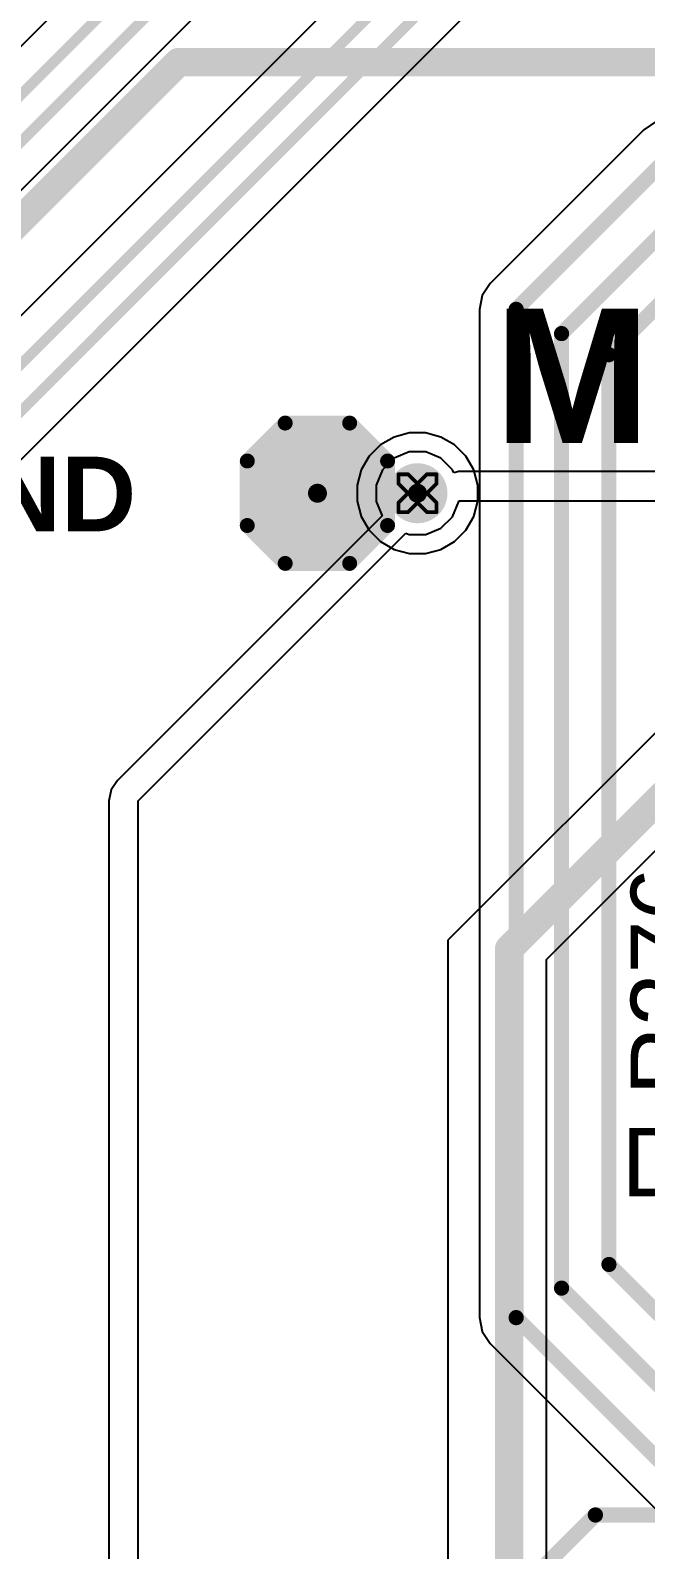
# Model space of a CAD drawing. Header units: inches. Extents: x 0 to 5379, y 0 to 5429.
# Drawn here: x 181.66 to 189.9, y 89.35 to 109.7 of the extents above; entities that cross this region are included whole.
import ezdxf

# ---------------------------------------------------------------- set-up
doc = ezdxf.new("R2010")
doc.units = ezdxf.units.IN
for name, color, linetype in [('Bottom Layer', 5, 'Continuous'), ('Bottom Solder', 6, 'Continuous'), ('Drill Drawing', 1, 'Continuous'), ('GND01', 16, 'Continuous'), ('GND02', 76, 'Continuous'), ('PWR', 156, 'Continuous'), ('SIG 01', 90, 'Continuous'), ('Top Layer', 1, 'Continuous'), ('Top Overlay', 2, 'Continuous'), ('Top Paste', 8, 'Continuous'), ('Top Solder', 216, 'Continuous'), ('Via Holes', 16, 'Continuous')]:
    doc.layers.add(name, color=color, linetype=linetype)
doc.styles.add('Arial', font='', dxfattribs={"height": 0.2})
doc.styles.add('Arial_Bold', font='', dxfattribs={"height": 0.2})
doc.styles.get('Arial').set_extended_font_data('Arial')
doc.styles.get('Arial_Bold').set_extended_font_data('Arial', bold=True)

# ---------------------------------------------------------------- blocks, each defined once
blk = doc.blocks.new('T__________176')
at = {"layer": 'Top Layer'}
blk.add_hatch(color=1, dxfattribs=at).paths.add_polyline_path([(0.381, 0.762), (-0.381, 0.762), (-0.762, 0.381), (-0.762, -0.381), (-0.381, -0.762), (0.381, -0.762), (0.762, -0.381), (0.762, 0.381)])
at = {"layer": 'Top Paste'}
blk.add_hatch(color=8, dxfattribs=at).paths.add_polyline_path([(0.381, 0.762), (-0.381, 0.762), (-0.762, 0.381), (-0.762, -0.381), (-0.381, -0.762), (0.381, -0.762), (0.762, -0.381), (0.762, 0.381)])
at = {"layer": 'Top Solder'}
blk.add_hatch(color=216, dxfattribs=at).paths.add_polyline_path([(0.432, 0.864), (-0.432, 0.864), (-0.864, 0.432), (-0.864, -0.432), (-0.432, -0.864), (0.432, -0.864), (0.864, -0.432), (0.864, 0.432)])
at = {"layer": 'Top Overlay'}
for points in [[(-0.432, 0.94, 0.2, 0.2, 0), (-0.94, 0.432, 0.2, 0.2, 0)], [(0.432, 0.94, 0.2, 0.2, 0), (-0.432, 0.94, 0.2, 0.2, 0)], [(0.94, 0.432, 0.2, 0.2, 0), (0.432, 0.94, 0.2, 0.2, 0)], [(-0.94, 0.432, 0.2, 0.2, 0), (-0.94, -0.432, 0.2, 0.2, 0)], [(0.94, 0.432, 0.2, 0.2, 0), (0.94, -0.432, 0.2, 0.2, 0)], [(-0.432, -0.94, 0.2, 0.2, 0), (-0.94, -0.432, 0.2, 0.2, 0)], [(0.94, -0.432, 0.2, 0.2, 0), (0.432, -0.94, 0.2, 0.2, 0)], [(0.432, -0.94, 0.2, 0.2, 0), (-0.432, -0.94, 0.2, 0.2, 0)]]:
    blk.add_lwpolyline(points, format="xyseb", dxfattribs=at)
for points in [[(-0.482, 0.94, 0.1, 0.1, 1), (-0.382, 0.94, 0.1, 0.1, 1)], [(-0.482, 0.94, 0.1, 0.1, 1), (-0.382, 0.94, 0.1, 0.1, 1)], [(0.382, 0.94, 0.1, 0.1, 1), (0.482, 0.94, 0.1, 0.1, 1)], [(0.382, 0.94, 0.1, 0.1, 1), (0.482, 0.94, 0.1, 0.1, 1)], [(-0.99, 0.432, 0.1, 0.1, 1), (-0.89, 0.432, 0.1, 0.1, 1)], [(-0.99, 0.432, 0.1, 0.1, 1), (-0.89, 0.432, 0.1, 0.1, 1)], [(0.89, 0.432, 0.1, 0.1, 1), (0.99, 0.432, 0.1, 0.1, 1)], [(0.89, 0.432, 0.1, 0.1, 1), (0.99, 0.432, 0.1, 0.1, 1)], [(-0.99, -0.432, 0.1, 0.1, 1), (-0.89, -0.432, 0.1, 0.1, 1)], [(-0.99, -0.432, 0.1, 0.1, 1), (-0.89, -0.432, 0.1, 0.1, 1)], [(0.89, -0.432, 0.1, 0.1, 1), (0.99, -0.432, 0.1, 0.1, 1)], [(0.89, -0.432, 0.1, 0.1, 1), (0.99, -0.432, 0.1, 0.1, 1)], [(-0.482, -0.94, 0.1, 0.1, 1), (-0.382, -0.94, 0.1, 0.1, 1)], [(-0.482, -0.94, 0.1, 0.1, 1), (-0.382, -0.94, 0.1, 0.1, 1)], [(0.382, -0.94, 0.1, 0.1, 1), (0.482, -0.94, 0.1, 0.1, 1)], [(0.382, -0.94, 0.1, 0.1, 1), (0.482, -0.94, 0.1, 0.1, 1)]]:
    blk.add_lwpolyline(points, format="xyseb", close=True, dxfattribs=at)

msp = doc.modelspace()

# ---------------------------------------------------------------- hatches: boundary and pattern name
at = {"layer": 'Bottom Layer'}
h = msp.add_hatch(color=5, dxfattribs=at)
edge = h.paths.add_edge_path()
edge.add_arc((186.847, 103.5), 0.3, 0, 360)
at = {"layer": 'Bottom Solder'}
h = msp.add_hatch(color=6, dxfattribs=at)
edge = h.paths.add_edge_path()
edge.add_arc((186.847, 103.5), 0.402, 0, 360)
at = {"layer": 'GND01'}
h = msp.add_hatch(color=16, dxfattribs=at)
edge = h.paths.add_edge_path()
edge.add_arc((186.847, 103.5), 0.3, 0, 360)
at = {"layer": 'GND02'}
h = msp.add_hatch(color=76, dxfattribs=at)
edge = h.paths.add_edge_path()
edge.add_arc((186.847, 103.5), 0.3, 0, 360)
at = {"layer": 'PWR'}
h = msp.add_hatch(color=156, dxfattribs=at)
edge = h.paths.add_edge_path()
edge.add_arc((186.847, 103.5), 0.3, 0, 360)
at = {"layer": 'SIG 01'}
h = msp.add_hatch(color=90, dxfattribs=at)
edge = h.paths.add_edge_path()
edge.add_arc((186.847, 103.5), 0.3, 0, 360)
at = {"layer": 'Top Layer'}
h = msp.add_hatch(color=1, dxfattribs=at)
edge = h.paths.add_edge_path()
edge.add_arc((186.847, 103.5), 0.3, 0, 360)
at = {"layer": 'Top Solder'}
h = msp.add_hatch(color=216, dxfattribs=at)
edge = h.paths.add_edge_path()
edge.add_arc((186.847, 103.5), 0.402, 0, 360)
at = {"layer": 'Via Holes'}
h = msp.add_hatch(color=7, dxfattribs=at)
edge = h.paths.add_edge_path()
edge.add_arc((186.847, 103.5), 0.15, 0, 360)

# ---------------------------------------------------------------- linework, layer by layer
at = {"layer": 'Bottom Layer'}
for p, q in [((186.535, 104.253), (186.351, 104.147)), ((186.741, 104.308), (186.535, 104.253)), ((186.953, 104.308), (186.741, 104.308)), ((187.159, 104.253), (186.953, 104.308)), ((187.343, 104.147), (187.159, 104.253)), ((186.351, 104.147), (186.201, 103.996)), ((187.494, 103.996), (187.343, 104.147)), ((186.094, 103.812), (186.039, 103.607)), ((186.201, 103.996), (186.094, 103.812)), ((187.6, 103.812), (187.494, 103.996)), ((187.655, 103.607), (187.6, 103.812)), ((186.039, 103.607), (186.039, 103.394)), ((187.655, 103.394), (187.655, 103.607)), ((186.039, 103.394), (186.094, 103.188)), ((187.6, 103.188), (187.655, 103.394)), ((186.094, 103.188), (186.201, 103.004)), ((186.201, 103.004), (186.351, 102.854)), ((187.343, 102.854), (187.494, 103.004)), ((187.494, 103.004), (187.6, 103.188)), ((186.351, 102.854), (186.535, 102.747)), ((187.159, 102.747), (187.343, 102.854)), ((186.535, 102.747), (186.741, 102.692)), ((186.741, 102.692), (186.953, 102.692)), ((186.953, 102.692), (187.159, 102.747))]:
    msp.add_line(p, q, dxfattribs=at)
at = {"layer": 'Drill Drawing'}
for points in [[(186.593, 103.627, 0.0508, 0.0508, 0), (186.593, 103.754, 0.0508, 0.0508, 0)], [(186.593, 103.754, 0.0508, 0.0508, 0), (186.72, 103.754, 0.0508, 0.0508, 0)], [(186.593, 103.627, 0.0508, 0.0508, 0), (186.72, 103.5, 0.0508, 0.0508, 0)], [(186.72, 103.754, 0.0508, 0.0508, 0), (186.847, 103.627, 0.0508, 0.0508, 0)], [(186.847, 103.627, 0.0508, 0.0508, 0), (186.974, 103.754, 0.0508, 0.0508, 0)], [(186.974, 103.754, 0.0508, 0.0508, 0), (187.101, 103.754, 0.0508, 0.0508, 0)], [(186.974, 103.5, 0.0508, 0.0508, 0), (187.101, 103.627, 0.0508, 0.0508, 0)], [(187.101, 103.627, 0.0508, 0.0508, 0), (187.101, 103.754, 0.0508, 0.0508, 0)], [(186.593, 103.373, 0.0508, 0.0508, 0), (186.72, 103.5, 0.0508, 0.0508, 0)], [(186.974, 103.5, 0.0508, 0.0508, 0), (187.101, 103.373, 0.0508, 0.0508, 0)], [(186.593, 103.246, 0.0508, 0.0508, 0), (186.593, 103.373, 0.0508, 0.0508, 0)], [(186.593, 103.246, 0.0508, 0.0508, 0), (186.72, 103.246, 0.0508, 0.0508, 0)], [(186.72, 103.246, 0.0508, 0.0508, 0), (186.847, 103.373, 0.0508, 0.0508, 0)], [(186.847, 103.373, 0.0508, 0.0508, 0), (186.974, 103.246, 0.0508, 0.0508, 0)], [(186.974, 103.246, 0.0508, 0.0508, 0), (187.101, 103.246, 0.0508, 0.0508, 0)], [(187.101, 103.246, 0.0508, 0.0508, 0), (187.101, 103.373, 0.0508, 0.0508, 0)]]:
    msp.add_lwpolyline(points, format="xyseb", dxfattribs=at)
for points in [[(186.58, 103.754, 0.0254, 0.0254, 1), (186.606, 103.754, 0.0254, 0.0254, 1)], [(186.58, 103.754, 0.0254, 0.0254, 1), (186.606, 103.754, 0.0254, 0.0254, 1)], [(186.58, 103.627, 0.0254, 0.0254, 1), (186.606, 103.627, 0.0254, 0.0254, 1)], [(186.58, 103.627, 0.0254, 0.0254, 1), (186.606, 103.627, 0.0254, 0.0254, 1)], [(186.707, 103.754, 0.0254, 0.0254, 1), (186.733, 103.754, 0.0254, 0.0254, 1)], [(186.707, 103.754, 0.0254, 0.0254, 1), (186.733, 103.754, 0.0254, 0.0254, 1)], [(186.834, 103.627, 0.0254, 0.0254, 1), (186.86, 103.627, 0.0254, 0.0254, 1)], [(186.834, 103.627, 0.0254, 0.0254, 1), (186.86, 103.627, 0.0254, 0.0254, 1)], [(186.961, 103.754, 0.0254, 0.0254, 1), (186.987, 103.754, 0.0254, 0.0254, 1)], [(186.961, 103.754, 0.0254, 0.0254, 1), (186.987, 103.754, 0.0254, 0.0254, 1)], [(187.088, 103.754, 0.0254, 0.0254, 1), (187.114, 103.754, 0.0254, 0.0254, 1)], [(187.088, 103.754, 0.0254, 0.0254, 1), (187.114, 103.754, 0.0254, 0.0254, 1)], [(187.088, 103.627, 0.0254, 0.0254, 1), (187.114, 103.627, 0.0254, 0.0254, 1)], [(187.088, 103.627, 0.0254, 0.0254, 1), (187.114, 103.627, 0.0254, 0.0254, 1)], [(186.707, 103.5, 0.0254, 0.0254, 1), (186.733, 103.5, 0.0254, 0.0254, 1)], [(186.707, 103.5, 0.0254, 0.0254, 1), (186.733, 103.5, 0.0254, 0.0254, 1)], [(186.961, 103.5, 0.0254, 0.0254, 1), (186.987, 103.5, 0.0254, 0.0254, 1)], [(186.961, 103.5, 0.0254, 0.0254, 1), (186.987, 103.5, 0.0254, 0.0254, 1)], [(186.58, 103.373, 0.0254, 0.0254, 1), (186.606, 103.373, 0.0254, 0.0254, 1)], [(186.58, 103.373, 0.0254, 0.0254, 1), (186.606, 103.373, 0.0254, 0.0254, 1)], [(186.58, 103.246, 0.0254, 0.0254, 1), (186.606, 103.246, 0.0254, 0.0254, 1)], [(186.58, 103.246, 0.0254, 0.0254, 1), (186.606, 103.246, 0.0254, 0.0254, 1)], [(186.707, 103.246, 0.0254, 0.0254, 1), (186.733, 103.246, 0.0254, 0.0254, 1)], [(186.707, 103.246, 0.0254, 0.0254, 1), (186.733, 103.246, 0.0254, 0.0254, 1)], [(186.834, 103.373, 0.0254, 0.0254, 1), (186.86, 103.373, 0.0254, 0.0254, 1)], [(186.834, 103.373, 0.0254, 0.0254, 1), (186.86, 103.373, 0.0254, 0.0254, 1)], [(186.961, 103.246, 0.0254, 0.0254, 1), (186.987, 103.246, 0.0254, 0.0254, 1)], [(186.961, 103.246, 0.0254, 0.0254, 1), (186.987, 103.246, 0.0254, 0.0254, 1)], [(187.088, 103.373, 0.0254, 0.0254, 1), (187.114, 103.373, 0.0254, 0.0254, 1)], [(187.088, 103.373, 0.0254, 0.0254, 1), (187.114, 103.373, 0.0254, 0.0254, 1)], [(187.088, 103.246, 0.0254, 0.0254, 1), (187.114, 103.246, 0.0254, 0.0254, 1)], [(187.088, 103.246, 0.0254, 0.0254, 1), (187.114, 103.246, 0.0254, 0.0254, 1)]]:
    msp.add_lwpolyline(points, format="xyseb", close=True, dxfattribs=at)
at = {"layer": 'PWR'}
for p, q in [((186.737, 104.054), (186.533, 103.97)), ((186.957, 104.054), (186.737, 104.054)), ((187.161, 103.97), (186.957, 104.054)), ((186.377, 103.814), (186.293, 103.61)), ((186.533, 103.97), (186.377, 103.814)), ((187.317, 103.814), (187.161, 103.97)), ((187.333, 103.775), (187.317, 103.814)), ((186.293, 103.61), (186.293, 103.39)), ((187.401, 103.789), (187.333, 103.775)), ((190.782, 103.789), (187.401, 103.789)), ((186.372, 103.199), (182.827, 99.653)), ((186.293, 103.39), (186.372, 103.199)), ((187.317, 103.186), (187.401, 103.39)), ((187.401, 103.39), (187.401, 103.4)), ((187.401, 103.4), (200.579, 103.4)), ((186.957, 102.946), (187.161, 103.031)), ((187.161, 103.031), (187.317, 103.186)), ((183.102, 99.379), (186.689, 102.966)), ((186.689, 102.966), (186.737, 102.946)), ((186.737, 102.946), (186.957, 102.946)), ((190.479, 100.736), (187.253, 97.511)), ((182.827, 99.653), (182.743, 99.527)), ((182.743, 99.527), (182.713, 99.379)), ((182.713, 99.379), (182.713, 56.857)), ((183.102, 56.857), (183.102, 99.379)), ((188.574, 97.253), (190.737, 99.416)), ((187.253, 97.511), (187.253, 75.236)), ((188.574, 87.659), (188.574, 97.253))]:
    msp.add_line(p, q, dxfattribs=at)
for points in [[(188.075, 97.395, 0.381, 0.381, 0), (190.855, 100.175, 0.381, 0.381, 0)], [(188.075, 81.327, 0.381, 0.381, 0), (188.075, 97.395, 0.381, 0.381, 0)]]:
    msp.add_lwpolyline(points, format="xyseb", dxfattribs=at)
msp.add_lwpolyline([(187.98, 97.395, 0.191, 0.191, 1), (188.17, 97.395, 0.191, 0.191, 1)], format="xyseb", close=True, dxfattribs=at)
msp.add_lwpolyline([(187.98, 97.395, 0.191, 0.191, 1), (188.17, 97.395, 0.191, 0.191, 1)], format="xyseb", close=True, dxfattribs=at)
at = {"layer": 'SIG 01'}
for p, q in [((185.463, 113.419), (176.611, 104.566)), ((177.311, 103.337), (186.163, 112.189)), ((186.958, 111.304), (178.446, 102.792)), ((179.146, 101.562), (187.918, 110.335)), ((189.878, 108.368), (187.821, 106.311)), ((190.038, 108.475), (189.878, 108.368)), ((187.821, 106.311), (187.714, 106.151)), ((187.714, 106.151), (187.677, 105.963)), ((187.677, 105.963), (187.677, 92.455)), ((187.677, 92.455), (187.714, 92.267)), ((187.714, 92.267), (187.821, 92.107)), ((187.821, 92.107), (190.408, 89.52))]:
    msp.add_line(p, q, dxfattribs=at)
for points in [[(176.802, 104.107, 0.14, 0.14, 0), (185.788, 113.094, 0.14, 0.14, 0)], [(176.986, 103.662, 0.14, 0.14, 0), (185.972, 112.649, 0.14, 0.14, 0)], [(178.637, 102.332, 0.14, 0.14, 0), (187.284, 110.979, 0.14, 0.14, 0)], [(178.821, 101.888, 0.14, 0.14, 0), (187.728, 110.795, 0.14, 0.14, 0)], [(188.169, 105.963, 0.203, 0.203, 0), (190.226, 108.02, 0.203, 0.203, 0)], [(188.777, 105.639, 0.203, 0.203, 0), (190.668, 107.529, 0.203, 0.203, 0)], [(189.412, 105.356, 0.203, 0.203, 0), (191.084, 107.028, 0.203, 0.203, 0)], [(188.169, 92.455, 0.203, 0.203, 0), (188.169, 105.963, 0.203, 0.203, 0)], [(188.777, 92.85, 0.203, 0.203, 0), (188.777, 105.639, 0.203, 0.203, 0)], [(189.412, 93.167, 0.203, 0.203, 0), (189.412, 105.356, 0.203, 0.203, 0)], [(189.412, 93.167, 0.203, 0.203, 0), (191.376, 91.204, 0.203, 0.203, 0)], [(188.777, 92.85, 0.203, 0.203, 0), (191.051, 90.576, 0.203, 0.203, 0)], [(188.169, 92.455, 0.203, 0.203, 0), (190.756, 89.868, 0.203, 0.203, 0)]]:
    msp.add_lwpolyline(points, format="xyseb", dxfattribs=at)
for points in [[(188.118, 105.963, 0.102, 0.102, 1), (188.22, 105.963, 0.102, 0.102, 1)], [(188.118, 105.963, 0.102, 0.102, 1), (188.22, 105.963, 0.102, 0.102, 1)], [(188.727, 105.639, 0.102, 0.102, 1), (188.828, 105.639, 0.102, 0.102, 1)], [(188.727, 105.639, 0.102, 0.102, 1), (188.828, 105.639, 0.102, 0.102, 1)], [(189.362, 105.356, 0.102, 0.102, 1), (189.463, 105.356, 0.102, 0.102, 1)], [(189.362, 105.356, 0.102, 0.102, 1), (189.463, 105.356, 0.102, 0.102, 1)], [(189.362, 93.167, 0.102, 0.102, 1), (189.463, 93.167, 0.102, 0.102, 1)], [(189.362, 93.167, 0.102, 0.102, 1), (189.463, 93.167, 0.102, 0.102, 1)], [(188.727, 92.85, 0.102, 0.102, 1), (188.828, 92.85, 0.102, 0.102, 1)], [(188.727, 92.85, 0.102, 0.102, 1), (188.828, 92.85, 0.102, 0.102, 1)], [(188.118, 92.455, 0.102, 0.102, 1), (188.22, 92.455, 0.102, 0.102, 1)], [(188.118, 92.455, 0.102, 0.102, 1), (188.22, 92.455, 0.102, 0.102, 1)]]:
    msp.add_lwpolyline(points, format="xyseb", close=True, dxfattribs=at)
at = {"layer": 'Top Layer'}
for points in [[(179.912, 105.542, 0.381, 0.381, 0), (183.646, 109.276, 0.381, 0.381, 0)], [(183.646, 109.276, 0.381, 0.381, 0), (203.099, 109.276, 0.381, 0.381, 0)], [(185.506, 103.5, 0.254, 0.254, 0), (186.847, 103.5, 0.254, 0.254, 0)], [(187.541, 88.121, 0.203, 0.203, 0), (189.231, 89.811, 0.203, 0.203, 0)], [(189.231, 89.811, 0.203, 0.203, 0), (208.517, 89.811, 0.203, 0.203, 0)]]:
    msp.add_lwpolyline(points, format="xyseb", dxfattribs=at)
for points in [[(183.551, 109.276, 0.191, 0.191, 1), (183.742, 109.276, 0.191, 0.191, 1)], [(183.551, 109.276, 0.191, 0.191, 1), (183.742, 109.276, 0.191, 0.191, 1)], [(185.443, 103.5, 0.127, 0.127, 1), (185.57, 103.5, 0.127, 0.127, 1)], [(186.784, 103.5, 0.127, 0.127, 1), (186.911, 103.5, 0.127, 0.127, 1)], [(189.18, 89.811, 0.102, 0.102, 1), (189.282, 89.811, 0.102, 0.102, 1)], [(189.18, 89.811, 0.102, 0.102, 1), (189.282, 89.811, 0.102, 0.102, 1)]]:
    msp.add_lwpolyline(points, format="xyseb", close=True, dxfattribs=at)

# ---------------------------------------------------------------- block references
at = {"rotation": 180}
msp.add_blockref('T__________176', (185.506, 103.5), dxfattribs=at)

# ---------------------------------------------------------------- texts
at = {"layer": 'Top Overlay'}
for s, height, style, p in [('M2', 1.8, 'Arial_Bold', (187.874, 104.172)), ('GND', 1, 'Arial_Bold', (179.974, 102.99)), ('D59', 0.9144, 'Arial', (189.582, 94.082))]:
    msp.add_text(s, height=height, dxfattribs=dict(at, style=style)).set_placement(p)
at = {"layer": 'Top Overlay', "style": 'Arial'}
msp.add_text('R276', height=0.9144, rotation=90, dxfattribs=at).set_placement((190.619, 95.433))

doc.saveas('drawing.dxf')
